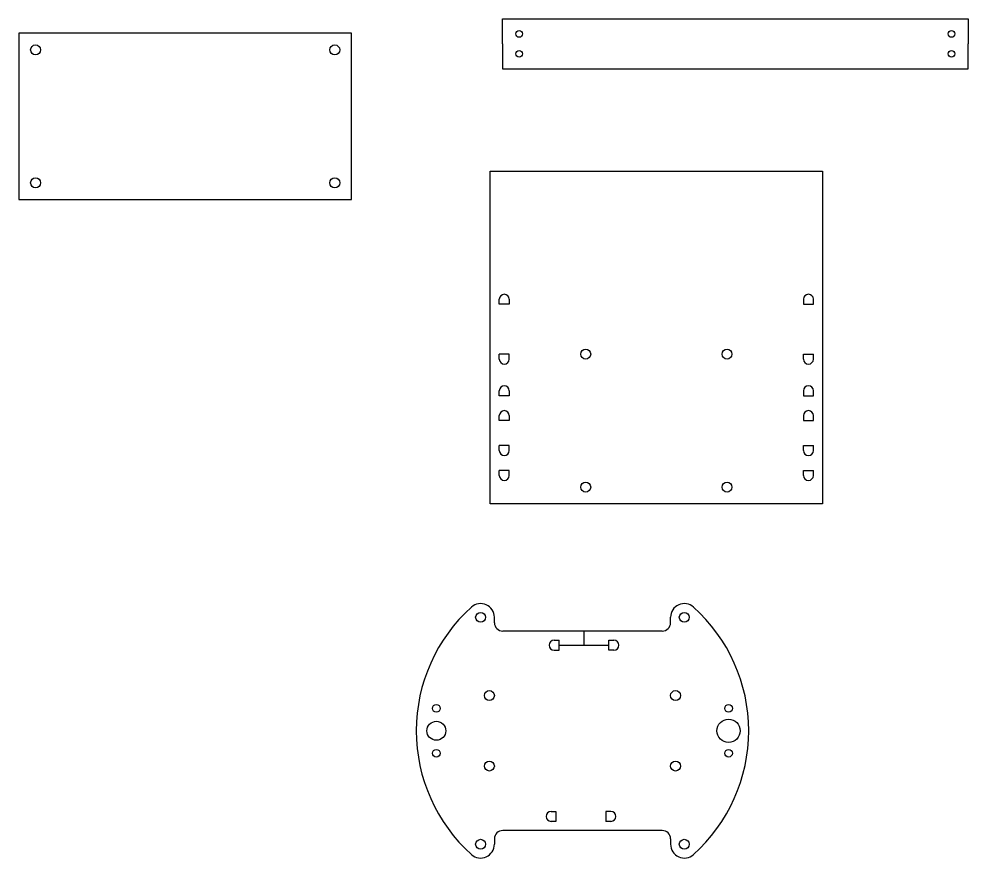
# Model space of a CAD drawing. Header units: millimetres. Extents: x -1479 to 8457, y 1606 to 10461.
# Drawn here: x 4111.5 to 4397, y 5865.1 to 6117.5 of the extents above; entities that cross this region are included whole.
import ezdxf

# ---------------------------------------------------------------- set-up
doc = ezdxf.new("R2010")
doc.units = ezdxf.units.MM
doc.layers.add('corte', color=1, linetype='Continuous')

msp = doc.modelspace()

# ---------------------------------------------------------------- linework, layer by layer
at = {"color": 1}
for p, q in [((4161.497, 6113.189), (4111.497, 6113.189)), ((4111.497, 6113.189), (4111.497, 6063.189)), ((4211.497, 6113.189), (4161.497, 6113.189)), ((4211.497, 6063.189), (4211.497, 6113.189)), ((4111.497, 6063.189), (4211.497, 6063.189)), ((4281.468, 5929.108), (4281.468, 5933.358)), ((4273.968, 5929.108), (4288.968, 5929.108))]:
    msp.add_line(p, q, dxfattribs=at)
for points in [[(4256.979, 6109.98), (4256.979, 6117.48), (4396.979, 6117.48), (4396.979, 6109.98)], [(4256.979, 6109.98), (4256.979, 6102.48), (4396.979, 6102.48), (4396.979, 6109.98)], [(4253.229, 6071.665), (4353.229, 6071.665), (4353.229, 5971.665), (4253.229, 5971.665), (4253.229, 6071.665)]]:
    msp.add_lwpolyline(points, dxfattribs=at)
for centre, radius in [((4261.979, 6112.98), 1), ((4391.979, 6112.98), 1), ((4116.497, 6108.189), 1.5), ((4206.497, 6108.189), 1.5), ((4261.979, 6106.98), 1), ((4391.979, 6106.98), 1), ((4116.497, 6068.189), 1.5), ((4206.497, 6068.189), 1.5), ((4281.979, 6016.665), 1.5), ((4324.479, 6016.665), 1.5), ((4281.979, 5976.665), 1.5), ((4324.479, 5976.665), 1.5)]:
    msp.add_circle(centre, radius, dxfattribs=at)
at = {"layer": 'corte'}
for p, q in [((4255.979, 6031.665), (4255.979, 6033.165)), ((4258.979, 6033.165), (4258.979, 6031.665)), ((4347.479, 6033.165), (4347.479, 6031.665)), ((4350.479, 6031.665), (4350.479, 6033.165)), ((4258.979, 6031.665), (4255.979, 6031.665)), ((4347.479, 6031.665), (4350.479, 6031.665)), ((4258.979, 6016.665), (4255.979, 6016.665)), ((4255.979, 6015.165), (4255.979, 6016.665)), ((4258.979, 6015.165), (4258.979, 6016.665)), ((4347.479, 6015.165), (4347.479, 6016.665)), ((4347.479, 6016.665), (4350.479, 6016.665)), ((4350.479, 6015.165), (4350.479, 6016.665)), ((4255.979, 6004.165), (4255.979, 6005.665)), ((4258.979, 6004.165), (4255.979, 6004.165)), ((4258.979, 6005.665), (4258.979, 6004.165)), ((4347.479, 6005.665), (4347.479, 6004.165)), ((4347.479, 6004.165), (4350.479, 6004.165)), ((4350.479, 6004.165), (4350.479, 6005.665)), ((4255.979, 5996.665), (4255.979, 5998.165)), ((4258.979, 5998.165), (4258.979, 5996.665)), ((4347.479, 5998.165), (4347.479, 5996.665)), ((4350.479, 5996.665), (4350.479, 5998.165)), ((4258.979, 5996.665), (4255.979, 5996.665)), ((4347.479, 5996.665), (4350.479, 5996.665)), ((4258.979, 5989.165), (4255.979, 5989.165)), ((4255.979, 5987.665), (4255.979, 5989.165)), ((4258.979, 5987.665), (4258.979, 5989.165)), ((4347.479, 5987.665), (4347.479, 5989.165)), ((4347.479, 5989.165), (4350.479, 5989.165)), ((4350.479, 5987.665), (4350.479, 5989.165)), ((4258.979, 5981.665), (4255.979, 5981.665)), ((4255.979, 5980.165), (4255.979, 5981.665)), ((4258.979, 5980.165), (4258.979, 5981.665)), ((4347.479, 5980.165), (4347.479, 5981.665)), ((4347.479, 5981.665), (4350.479, 5981.665)), ((4350.479, 5980.165), (4350.479, 5981.665)), ((4254.501, 5935.858), (4254.501, 5937.493)), ((4307.501, 5935.858), (4307.501, 5937.493)), ((4305.001, 5933.358), (4257.001, 5933.358)), ((4272.468, 5930.608), (4273.968, 5930.608)), ((4273.968, 5927.608), (4273.968, 5930.608)), ((4288.968, 5927.608), (4288.968, 5930.608)), ((4288.968, 5930.608), (4290.468, 5930.608)), ((4272.468, 5927.608), (4273.968, 5927.608)), ((4290.468, 5927.608), (4288.968, 5927.608)), ((4271.535, 5879.108), (4273.035, 5879.108)), ((4273.035, 5879.108), (4273.035, 5876.108)), ((4289.535, 5879.108), (4288.035, 5879.108)), ((4288.035, 5879.108), (4288.035, 5876.108)), ((4273.035, 5876.108), (4271.535, 5876.108)), ((4289.535, 5876.108), (4288.035, 5876.108)), ((4305.001, 5873.358), (4257.001, 5873.358))]:
    msp.add_line(p, q, dxfattribs=at)
for points in [[(4254.501, 5870.858), (4254.501, 5869.224)], [(4307.501, 5870.858), (4307.501, 5869.224)]]:
    msp.add_lwpolyline(points, dxfattribs=at)
for centre, radius in [((4250.367, 5937.493), 1.5), ((4311.636, 5937.493), 1.5), ((4253.001, 5913.958), 1.5), ((4309.001, 5913.958), 1.5), ((4237.051, 5910.108), 1.15), ((4324.951, 5910.108), 1.15), ((4324.951, 5903.358), 3.5), ((4237.051, 5903.358), 2.85), ((4237.051, 5896.608), 1.15), ((4324.951, 5896.608), 1.15), ((4253.001, 5892.758), 1.5), ((4309.001, 5892.758), 1.5), ((4250.367, 5869.224), 1.5), ((4311.636, 5869.224), 1.5)]:
    msp.add_circle(centre, radius, dxfattribs=at)
for centre, radius, start, end in [((4257.479, 6033.165), 1.5, 0, 180), ((4348.979, 6033.165), 1.5, 0, 180), ((4257.479, 6015.165), 1.5, 180, 0), ((4348.979, 6015.165), 1.5, 180, 0), ((4257.479, 6005.665), 1.5, 0, 180), ((4348.979, 6005.665), 1.5, 0, 180), ((4257.479, 5998.165), 1.5, 0, 180), ((4348.979, 5998.165), 1.5, 0, 180), ((4257.479, 5987.665), 1.5, 180, 0), ((4348.979, 5987.665), 1.5, 180, 0), ((4257.479, 5980.165), 1.5, 180, 0), ((4348.979, 5980.165), 1.5, 180, 0), ((4250.367, 5937.493), 4.135, 0, 131.90685), ((4311.636, 5937.493), 4.135, 48.09315, 180), ((4281.001, 5903.358), 50, 131.90685, 228.09315), ((4281.001, 5903.358), 50, 311.90685, 48.09315), ((4257.001, 5935.858), 2.5, 180, 270), ((4305.001, 5935.858), 2.5, 270, 0), ((4272.468, 5929.108), 1.5, 90, 270), ((4290.468, 5929.108), 1.5, 270, 90), ((4271.535, 5877.608), 1.5, 90, 270), ((4289.535, 5877.608), 1.5, 270, 90), ((4257.001, 5870.858), 2.5, 90, 180), ((4305.001, 5870.858), 2.5, 0, 90), ((4250.367, 5869.224), 4.135, 228.09315, 0), ((4311.636, 5869.224), 4.135, 180, 311.90685)]:
    msp.add_arc(centre, radius, start, end, dxfattribs=at)

doc.saveas('drawing.dxf')
